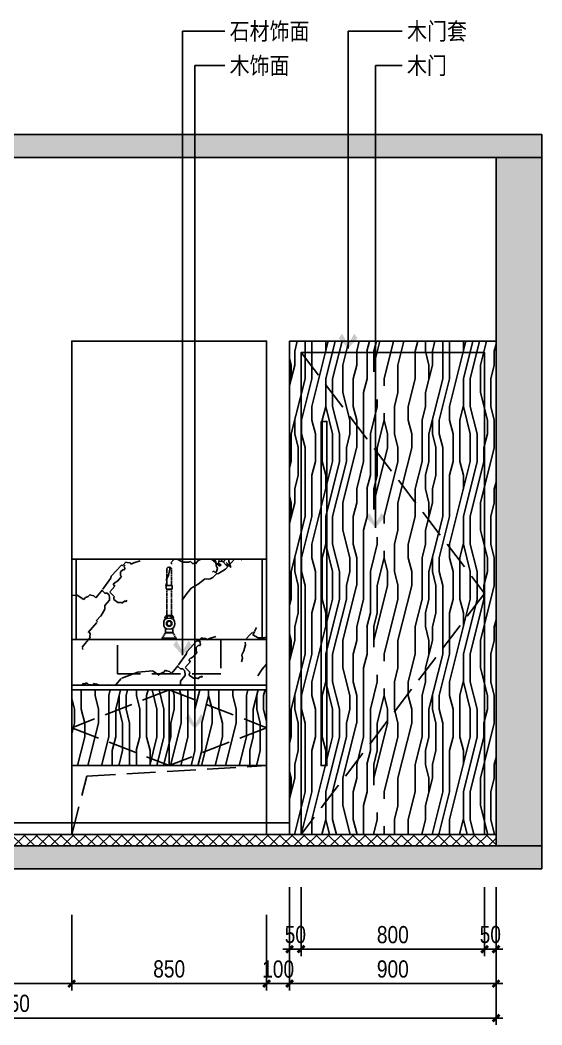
# Model space of a CAD drawing. Extents: x 468514 to 728049, y -74127 to 69080.
# Drawn here: x 724918 to 727193, y -71357 to -66978 of the extents above; entities that cross this region are included whole.
import ezdxf

# ---------------------------------------------------------------- set-up
doc = ezdxf.new("R2010")
doc.units = 0
doc.header["$LTSCALE"] = 500
doc.header["$MEASUREMENT"] = 0
doc.linetypes.add('DASH', pattern=[0.35, 0.25, -0.1])
doc.layers.get('Defpoints').update_dxf_attribs({"color": 229})
for name, color, linetype in [('E 立面填充', 250, 'Continuous'), ('E 立面墙体', 245, 'Continuous'), ('E 立面家具、洁具', 153, 'Continuous'), ('E 立面材料分格线', 8, 'Continuous'), ('E 立面材料类别线', 154, 'Continuous'), ('E 立面标注尺寸', 9, 'Continuous'), ('E 立面装饰完成线', 225, 'Continuous'), ('E 立面门', 107, 'Continuous')]:
    doc.layers.add(name, color=color, linetype=linetype)
doc.styles.add('PDC DIM', font='PMingLiU-ExtB.ttf', dxfattribs={"width": 0.85})
doc.dimstyles.new('PDC-A2', dxfattribs={"dimscale": 0, "dimtxt": 2.5, "dimasz": 1, "dimexe": 1, "dimexo": 1, "dimgap": 0.7, "dimtad": 1, "dimdec": 0, "dimtxsty": 'PDC DIM', "dimblk": 'ARCHTICK', "dimcen": 1, "dimdle": 1, "dimclrd": 8, "dimclre": 8, "dimclrt": 9, "dimadec": 0, "dimazin": 0, "dimtfac": 1, "dimtdec": 0, "dimtix": 1, "dimtmove": 2, "dimatfit": 3, "dimldrblk": 'PDC A2 T R', "dimfxl": 10, "dimfxlon": 1, "dimarcsym": 0})

# ---------------------------------------------------------------- blocks, each defined once
blk = doc.blocks.new('tap2_elev1')
at = {"linetype": 'ByBlock'}
for points in [[(7968427, -725742), (7968427, -723964, 1), (7967919, -723964), (7967919, -725742)], [(7968562, -729446, 0.6117894), (7968485, -729089), (7967860, -729089, 0.6117894), (7967783, -729446)], [(7967775, -729439, 0.0763619), (7967839, -729405, 0.1063697), (7967890, -729348, 0.1292533), (7967906, -729287, 0.1292533), (7967890, -729226, 0.1063697), (7967839, -729168, 0.0763619), (7967775, -729135, 0.0040245)], [(7968357, -729377, 0.0483287), (7968377, -729348, 0.1292533), (7968394, -729287, 0.1292533), (7968377, -729226, 0.1063697), (7968327, -729168, 0.0846637), (7968255, -729133, 0.0738588), (7968165, -729119, 0.0738588), (7968075, -729133, 0.0846637), (7968003, -729168, 0.1063697), (7967952, -729226, 0.1292533), (7967936, -729287, 0.1292533), (7967952, -729348, 0.0533601), (7967975, -729380, 0.0533601)], [(7968566, -729132, 0.0031887), (7968562, -729133, 0.0846637), (7968491, -729168, 0.1063697), (7968440, -729226, 0.1292533), (7968424, -729287, 0.1292533), (7968440, -729348, 0.1063697), (7968491, -729405, 0.0846637), (7968562, -729441, 0.0031887), (7968566, -729442, 0.0738588)]]:
    blk.add_lwpolyline(points, format="xyb", dxfattribs=at)
blk.add_lwpolyline([(7967906, -726149), (7968439, -726149, 0.4142136), (7968490, -726098), (7968490, -725768), (7967855, -725768), (7967855, -726098, 0.4142136)], format="xyb", close=True)
for points in [[(7967893, -725768), (7968452, -725768), (7968452, -725742), (7967893, -725742)], [(7967919, -726200), (7968427, -726200), (7968427, -726149), (7967919, -726149)], [(7967411, -731718), (7968935, -731718), (7968935, -731591), (7967411, -731591)], [(7967792, -731007), (7968554, -731007), (7968554, -730956), (7967792, -730956)]]:
    blk.add_lwpolyline(points, close=True)
for points in [[(7967919, -729089), (7967919, -726200)], [(7968427, -726200), (7968427, -729089)], [(7967411, -731591), (7967741, -731007), (7968604, -731007), (7968935, -731591)]]:
    blk.add_lwpolyline(points, dxfattribs=at)
for points in [[(7967697, -729492, 0.2815744), (7967697, -730443, 3.5514596)], [(7968648, -729492, 0.2815744), (7967697, -729492, 3.5514596)], [(7968648, -730443, 0.2815744), (7968648, -729492, 3.5514596)], [(7967697, -730443, 0.2815744), (7968648, -730443, 3.5514596)]]:
    blk.add_lwpolyline(points, format="xyb")
for points in [[(7967951, -730550), (7967766, -730550), (7967766, -730956), (7968579, -730956), (7968579, -730550), (7968394, -730550)], [(7967792, -730494), (7967792, -730550), (7967951, -730550)], [(7968394, -730550), (7968554, -730550), (7968554, -730494)]]:
    blk.add_lwpolyline(points)
for radius in [309, 251]:
    blk.add_circle((7968173, -729968), radius)
blk = doc.blocks.new('_ArchTick')
at = {"color": 0, "linetype": 'ByBlock', "const_width": 0.4}
blk.add_lwpolyline([(-0.5, -0.5), (0.5, 0.5)], dxfattribs=at)
blk = doc.blocks.new('*D2183')
at = {"layer": 'Defpoints', "color": 0, "transparency": 16777216}
for p in [(726943.2, -70726.5), (726993.2, -70726.5), (726943.2, -71026.5)]:
    blk.add_point(p, dxfattribs=at)
at = {"layer": 'E 立面标注尺寸', "color": 8, "lineweight": -2, "transparency": 16777216}
for p, q in [((726943.2, -70756.5), (726943.2, -71056.5)), ((726993.2, -70756.5), (726993.2, -71056.5)), ((726943.2, -71026.5), (726913.2, -71026.5)), ((726993.2, -71026.5), (726943.2, -71026.5)), ((726993.2, -71026.5), (727023.2, -71026.5))]:
    blk.add_line(p, q, dxfattribs=at)
at = {"layer": 'E 立面标注尺寸', "color": 8, "lineweight": -2, "transparency": 16777216, "xscale": 30.00000447440561, "yscale": 30.00000447440561, "zscale": 30.00000447440561}
blk.add_blockref('_ArchTick', (726943.2, -71026.5), dxfattribs=at)
at = {"layer": 'E 立面标注尺寸', "color": 8, "lineweight": -2, "transparency": 16777216, "xscale": 30.00000447440561, "yscale": 30.00000447440561, "zscale": 30.00000447440561, "rotation": 180}
blk.add_blockref('_ArchTick', (726993.2, -71026.5), dxfattribs=at)
at = {"layer": 'E 立面标注尺寸', "color": 9, "transparency": 16777216, "insert": (726968.2, -70963), "char_height": 75, "attachment_point": 5, "style": 'PDC DIM'}
blk.add_mtext('50', dxfattribs=at)
blk = doc.blocks.new('PDC A2 T R')
at = {"color": 0, "linetype": 'ByBlock'}
blk.add_line((0, 0), (-2, 0), dxfattribs=at)
for points in [[(-2.15, 0.89), (-1.49, 1.35), (-0.6, 0), (0, 0)], [(-2.15, -0.89), (-1.49, -1.35), (-0.6, 0), (0, 0)]]:
    blk.add_solid(points, dxfattribs=at)
blk = doc.blocks.new('*D2184')
at = {"layer": 'Defpoints', "color": 0, "transparency": 16777216}
for p in [(726143.2, -70726.5), (726943.2, -70726.5), (726143.2, -71026.5)]:
    blk.add_point(p, dxfattribs=at)
at = {"layer": 'E 立面标注尺寸', "color": 8, "lineweight": -2, "transparency": 16777216}
for p, q in [((726143.2, -70756.5), (726143.2, -71056.5)), ((726943.2, -70756.5), (726943.2, -71056.5)), ((726973.2, -71026.5), (726113.2, -71026.5))]:
    blk.add_line(p, q, dxfattribs=at)
at = {"layer": 'E 立面标注尺寸', "color": 8, "lineweight": -2, "transparency": 16777216, "xscale": 30.00000447440561, "yscale": 30.00000447440561, "zscale": 30.00000447440561, "rotation": 180}
blk.add_blockref('_ArchTick', (726143.2, -71026.5), dxfattribs=at)
at = {"layer": 'E 立面标注尺寸', "color": 8, "lineweight": -2, "transparency": 16777216, "xscale": 30.00000447440561, "yscale": 30.00000447440561, "zscale": 30.00000447440561}
blk.add_blockref('_ArchTick', (726943.2, -71026.5), dxfattribs=at)
at = {"layer": 'E 立面标注尺寸', "color": 9, "transparency": 16777216, "insert": (726543.2, -70963.7), "char_height": 75, "attachment_point": 5, "style": 'PDC DIM'}
blk.add_mtext('800', dxfattribs=at)
blk = doc.blocks.new('*D2185')
at = {"layer": 'Defpoints', "color": 0, "transparency": 16777216}
for p in [(726093.2, -70726.5), (726143.2, -70726.5), (726093.2, -71026.5)]:
    blk.add_point(p, dxfattribs=at)
at = {"layer": 'E 立面标注尺寸', "color": 8, "lineweight": -2, "transparency": 16777216}
for p, q in [((726093.2, -70756.5), (726093.2, -71056.5)), ((726143.2, -70756.5), (726143.2, -71056.5)), ((726093.2, -71026.5), (726063.2, -71026.5)), ((726143.2, -71026.5), (726093.2, -71026.5)), ((726143.2, -71026.5), (726173.2, -71026.5))]:
    blk.add_line(p, q, dxfattribs=at)
at = {"layer": 'E 立面标注尺寸', "color": 8, "lineweight": -2, "transparency": 16777216, "xscale": 30.00000447440561, "yscale": 30.00000447440561, "zscale": 30.00000447440561}
blk.add_blockref('_ArchTick', (726093.2, -71026.5), dxfattribs=at)
at = {"layer": 'E 立面标注尺寸', "color": 8, "lineweight": -2, "transparency": 16777216, "xscale": 30.00000447440561, "yscale": 30.00000447440561, "zscale": 30.00000447440561, "rotation": 180}
blk.add_blockref('_ArchTick', (726143.2, -71026.5), dxfattribs=at)
at = {"layer": 'E 立面标注尺寸', "color": 9, "transparency": 16777216, "insert": (726118.2, -70963), "char_height": 75, "attachment_point": 5, "style": 'PDC DIM'}
blk.add_mtext('50', dxfattribs=at)
blk = doc.blocks.new('*D2191')
at = {"layer": 'Defpoints', "color": 0, "transparency": 16777216}
for p in [(724493.2, -70726.5), (725143.2, -70726.5), (725143.2, -71176.5)]:
    blk.add_point(p, dxfattribs=at)
at = {"layer": 'E 立面标注尺寸', "color": 8, "lineweight": -2, "transparency": 16777216}
for p, q in [((724493.2, -70876.5), (724493.2, -71206.5)), ((725143.2, -70876.5), (725143.2, -71206.5)), ((724463.2, -71176.5), (725173.2, -71176.5))]:
    blk.add_line(p, q, dxfattribs=at)
at = {"layer": 'E 立面标注尺寸', "color": 8, "lineweight": -2, "transparency": 16777216, "xscale": 30.00000447440561, "yscale": 30.00000447440561, "zscale": 30.00000447440561, "rotation": 180}
blk.add_blockref('_ArchTick', (724493.2, -71176.5), dxfattribs=at)
at = {"layer": 'E 立面标注尺寸', "color": 8, "lineweight": -2, "transparency": 16777216, "xscale": 30.00000447440561, "yscale": 30.00000447440561, "zscale": 30.00000447440561}
blk.add_blockref('_ArchTick', (725143.2, -71176.5), dxfattribs=at)
at = {"layer": 'E 立面标注尺寸', "color": 9, "transparency": 16777216, "insert": (724818.2, -71113), "char_height": 75, "attachment_point": 5, "style": 'PDC DIM'}
blk.add_mtext('650', dxfattribs=at)
blk = doc.blocks.new('*D2192')
at = {"layer": 'Defpoints', "color": 0, "transparency": 16777216}
for p in [(725143.2, -70726.5), (725993.2, -70726.5), (725993.2, -71176.5)]:
    blk.add_point(p, dxfattribs=at)
at = {"layer": 'E 立面标注尺寸', "color": 8, "lineweight": -2, "transparency": 16777216}
for p, q in [((725143.2, -70876.5), (725143.2, -71206.5)), ((725993.2, -70876.5), (725993.2, -71206.5)), ((725113.2, -71176.5), (726023.2, -71176.5))]:
    blk.add_line(p, q, dxfattribs=at)
at = {"layer": 'E 立面标注尺寸', "color": 8, "lineweight": -2, "transparency": 16777216, "xscale": 30.00000447440561, "yscale": 30.00000447440561, "zscale": 30.00000447440561, "rotation": 180}
blk.add_blockref('_ArchTick', (725143.2, -71176.5), dxfattribs=at)
at = {"layer": 'E 立面标注尺寸', "color": 8, "lineweight": -2, "transparency": 16777216, "xscale": 30.00000447440561, "yscale": 30.00000447440561, "zscale": 30.00000447440561}
blk.add_blockref('_ArchTick', (725993.2, -71176.5), dxfattribs=at)
at = {"layer": 'E 立面标注尺寸', "color": 9, "transparency": 16777216, "insert": (725568.2, -71113), "char_height": 75, "attachment_point": 5, "style": 'PDC DIM'}
blk.add_mtext('850', dxfattribs=at)
blk = doc.blocks.new('*D2193')
at = {"layer": 'Defpoints', "color": 0, "transparency": 16777216}
for p in [(725993.2, -70726.5), (726093.2, -70726.5), (726093.2, -71176.5)]:
    blk.add_point(p, dxfattribs=at)
at = {"layer": 'E 立面标注尺寸', "color": 8, "lineweight": -2, "transparency": 16777216}
for p, q in [((725993.2, -70876.5), (725993.2, -71206.5)), ((726093.2, -70876.5), (726093.2, -71206.5)), ((725993.2, -71176.5), (725963.2, -71176.5)), ((725993.2, -71176.5), (726093.2, -71176.5)), ((726093.2, -71176.5), (726123.2, -71176.5))]:
    blk.add_line(p, q, dxfattribs=at)
at = {"layer": 'E 立面标注尺寸', "color": 8, "lineweight": -2, "transparency": 16777216, "xscale": 30.00000447440561, "yscale": 30.00000447440561, "zscale": 30.00000447440561}
blk.add_blockref('_ArchTick', (725993.2, -71176.5), dxfattribs=at)
at = {"layer": 'E 立面标注尺寸', "color": 8, "lineweight": -2, "transparency": 16777216, "xscale": 30.00000447440561, "yscale": 30.00000447440561, "zscale": 30.00000447440561, "rotation": 180}
blk.add_blockref('_ArchTick', (726093.2, -71176.5), dxfattribs=at)
at = {"layer": 'E 立面标注尺寸', "color": 9, "transparency": 16777216, "insert": (726043.2, -71113.7), "char_height": 75, "attachment_point": 5, "style": 'PDC DIM'}
blk.add_mtext('100', dxfattribs=at)
blk = doc.blocks.new('*D2194')
at = {"layer": 'Defpoints', "color": 0, "transparency": 16777216}
for p in [(726093.2, -70726.5), (726993.2, -70726.5), (726993.2, -71176.5)]:
    blk.add_point(p, dxfattribs=at)
at = {"layer": 'E 立面标注尺寸', "color": 8, "lineweight": -2, "transparency": 16777216}
for p, q in [((726093.2, -70876.5), (726093.2, -71206.5)), ((726993.2, -70876.5), (726993.2, -71206.5)), ((726063.2, -71176.5), (727023.2, -71176.5))]:
    blk.add_line(p, q, dxfattribs=at)
at = {"layer": 'E 立面标注尺寸', "color": 8, "lineweight": -2, "transparency": 16777216, "xscale": 30.00000447440561, "yscale": 30.00000447440561, "zscale": 30.00000447440561, "rotation": 180}
blk.add_blockref('_ArchTick', (726093.2, -71176.5), dxfattribs=at)
at = {"layer": 'E 立面标注尺寸', "color": 8, "lineweight": -2, "transparency": 16777216, "xscale": 30.00000447440561, "yscale": 30.00000447440561, "zscale": 30.00000447440561}
blk.add_blockref('_ArchTick', (726993.2, -71176.5), dxfattribs=at)
at = {"layer": 'E 立面标注尺寸', "color": 9, "transparency": 16777216, "insert": (726543.2, -71113.3), "char_height": 75, "attachment_point": 5, "style": 'PDC DIM'}
blk.add_mtext('900', dxfattribs=at)
blk = doc.blocks.new('*D2195')
at = {"layer": 'Defpoints', "color": 0, "transparency": 16777216}
for p in [(722743.2, -70726.5), (726993.2, -70726.5), (722743.2, -71326.5)]:
    blk.add_point(p, dxfattribs=at)
at = {"layer": 'E 立面标注尺寸', "color": 8, "lineweight": -2, "transparency": 16777216}
for p, q in [((722743.2, -71026.5), (722743.2, -71356.5)), ((726993.2, -71026.5), (726993.2, -71356.5)), ((727023.2, -71326.5), (722713.2, -71326.5))]:
    blk.add_line(p, q, dxfattribs=at)
at = {"layer": 'E 立面标注尺寸', "color": 8, "lineweight": -2, "transparency": 16777216, "xscale": 30.00000447440561, "yscale": 30.00000447440561, "zscale": 30.00000447440561, "rotation": 180}
blk.add_blockref('_ArchTick', (722743.2, -71326.5), dxfattribs=at)
at = {"layer": 'E 立面标注尺寸', "color": 8, "lineweight": -2, "transparency": 16777216, "xscale": 30.00000447440561, "yscale": 30.00000447440561, "zscale": 30.00000447440561}
blk.add_blockref('_ArchTick', (726993.2, -71326.5), dxfattribs=at)
at = {"layer": 'E 立面标注尺寸', "color": 9, "transparency": 16777216, "insert": (724868.2, -71263), "char_height": 75, "attachment_point": 5, "style": 'PDC DIM'}
blk.add_mtext('4250', dxfattribs=at)

msp = doc.modelspace()

# ---------------------------------------------------------------- hatches: boundary and pattern name
at = {"layer": 'E 立面填充'}
h = msp.add_hatch(dxfattribs=at)
h.set_pattern_fill('木纹5', color=256, scale=150, angle=90, pattern_type=2)
h.set_pattern_definition([(90, (216565.26, -72201.5), (-600, 4e-14), [120, -180, 60, -240]), (90, (216550.26, -71781.5), (-600, 4e-14), [120, -480]), (90, (216520.26, -71841.5), (-600, 4e-14), [60, -540]), (90, (216505.26, -72171.5), (-600, 4e-14), [30, -420, 30, -120]), (90, (216475.26, -71961.5), (-600, 4e-14), [120, -180, 30, -270]), (90, (216460.26, -72111.5), (-600, 4e-14), [90, -510]), (90, (216445.26, -71961.5), (-600, 4e-14), [180, -420]), (90, (216430.26, -72141.5), (-600, 4e-14), [120, -480]), (90, (216415.26, -71901.5), (-600, 4e-14), [300, -300]), (90, (216385.26, -72081.5), (-600, 4e-14), [60, -180, 120, -240]), (90, (216370.26, -71661.5), (-600, 4e-14), [120, -480]), (90, (216355.26, -71781.5), (-600, 4e-14), [60, -540]), (90, (216340.26, -71901.5), (-600, 4e-14), [60, -540]), (90, (216325.26, -72201.5), (-600, 4e-14), [120, -480]), (90, (216310.26, -71901.5), (-600, 4e-14), [120, -480]), (90, (216280.26, -71901.5), (-600, 4e-14), [120, -120, 120, -240]), (90, (216250.26, -72021.5), (-600, 4e-14), [60, -300, 120, -120]), (90, (216235.26, -71901.5), (-600, 4e-14), [180, -420]), (90, (216205.26, -71901.5), (-600, 4e-14), [120, -480]), (90, (216190.26, -72141.5), (-600, 4e-14), [180, -240, 60, -120]), (90, (216160.26, -72141.5), (-600, 4e-14), [300, -300]), (90, (216145.26, -71781.5), (-600, 4e-14), [60, -540]), (90, (216130.26, -71961.5), (-600, 4e-14), [120, -480]), (90, (216115.26, -72081.5), (-600, 4e-14), [60, -240, 60, -240]), (90, (216100.26, -72141.5), (-600, 4e-14), [60, -180, 120, -240]), (90, (216085.26, -72021.5), (-600, 4e-14), [60, -300, 60, -180]), (90, (216070.26, -71901.5), (-600, 4e-14), [180, -420]), (90, (216040.26, -72141.5), (-600, 4e-14), [120, -480]), (90, (216025.26, -71841.5), (-600, 4e-14), [60, -540]), (90, (216010.26, -71721.5), (-600, 4e-14), [60, -540]), (104.036243, (216520.26, -71781.5), (2e-08, 600), [61.8, -2412.0633]), (104.036243, (216385.26, -71721.5), (2e-08, 600), [61.8, -2412.0633]), (104.036243, (216025.26, -71781.5), (2e-08, 600), [61.8, -2412.0633]), (104.036243, (216250.26, -71961.5), (2e-08, 600), [61.8, -2412.0633]), (104.036243, (216160.26, -71841.5), (2e-08, 600), [61.8, -2412.0633]), (104.036243, (216205.26, -71781.5), (2e-08, 600), [61.8, -2412.0633]), (104.036243, (216100.26, -72081.5), (2e-08, 600), [61.8, -2412.0633]), (104.036243, (216130.26, -71841.5), (2e-08, 600), [61.8, -2412.0633]), (104.036243, (216355.26, -71721.5), (2e-08, 600), [123.6, -2350.2633]), (104.036243, (216310.26, -71781.5), (2e-08, 600), [123.6, -2350.2633]), (104.036243, (216280.26, -71781.5), (2e-08, 600), [123.6, -2350.2633]), (255.963757, (216475.26, -71961.5), (2e-08, -600), [61.8, -123.6, 61.8, -2226.6633]), (255.963757, (216385.26, -72081.5), (2e-08, -600), [61.8, -2412.0633]), (255.963757, (216115.26, -72081.5), (2e-08, -600), [123.6, -2350.2633]), (284.036243, (216550.26, -71781.5), (-2e-08, -600), [61.8, -2412.0633]), (75.963757, (216550.26, -71661.5), (-2e-08, 600), [61.8, -2412.0633]), (75.963757, (216340.26, -71841.5), (-2e-08, 600), [61.8, -2412.0633]), (75.963757, (216235.26, -71721.5), (-2e-08, 600), [61.8, -2412.0633]), (75.963757, (216190.26, -71961.5), (-2e-08, 600), [61.8, -2412.0633]), (75.963757, (216115.26, -72021.5), (-2e-08, 600), [61.8, -2412.0633]), (75.963757, (216085.26, -71961.5), (-2e-08, 600), [61.8, -2412.0633]), (75.963757, (216190.26, -71961.5), (-2e-08, 600), [61.8, -2412.0633]), (75.963757, (216100.26, -71781.5), (-2e-08, 600), [247.2, -2226.6633]), (75.963757, (216505.26, -72141.5), (-2e-08, 600), [247.2, -2226.6633]), (75.963757, (216460.26, -72081.5), (-2e-08, 600), [247.2, -2226.6633]), (75.963757, (216430.26, -72021.5), (-2e-08, 600), [61.8, -123.6, 123.6, -2164.8633]), (75.963757, (216385.26, -72021.5), (-2e-08, 600), [123.6, -123.6, 123.6, -2103.0633]), (75.963757, (216325.26, -72081.5), (-2e-08, 600), [247.2, -2226.6633]), (75.963757, (216280.26, -72141.5), (-2e-08, 600), [247.2, -2226.6633]), (75.963757, (216250.26, -72141.5), (-2e-08, 600), [247.2, -2226.6633]), (75.963757, (216070.26, -71721.5), (-2e-08, 600), [61.8, -2412.0633]), (75.963768, (216010.26, -71661.5), (-0.000115, 600), [123.6, -2350.2633]), (75.963768, (216040.26, -72021.5), (-0.000115, 600), [123.6, -2350.2633]), (75.963758, (216565.26, -72081.5), (-1e-05, 600), [247.2, -2226.6633]), (75.963758, (216145.26, -71721.5), (-1e-05, 600), [185.4, -2288.4633]), (75.963758, (216190.26, -71661.5), (-1e-05, 600), [370.8, -2103.0633])])
h.paths.add_polyline_path([(726093.2, -68376.5), (726993.2, -68376.5), (726993.2, -70526.5), (726093.2, -70526.5)])
h = msp.add_hatch(dxfattribs=at)
h.set_pattern_fill('大理石3', color=256, scale=800, angle=45, pattern_type=2)
h.set_pattern_definition([(225, (179720.4, -75447.5), (-895.33906, -236.0318), [7.61905, -792.3809]), (207.060616, (179685.196, -75385.36), (-1461.0244923, -801.7171985), [36.0378, -7531.89296]), (45, (179716.8, -75476.2), (236.0318, 895.33906), [22.85714, -777.1428]), (75.23153, (179512.37, -75514.23), (565.68538, 565.68543), [17.6367, -908.29144]), (100.534306, (179516.87, -75497.18), (-423.275483, 1554.64633), [13.4633, -2813.8279]), (64.272204, (179514.4, -75483.94), (801.717195, 1461.024495), [20.1784, -4217.2839]), (75.23153, (179523.16, -75465.76), (565.68538, 565.68543), [26.4551, -899.47304]), (94.37042, (179529.9, -75440.18), (-329.65364, 329.65364), [11.7006, -1216.8644]), (64.272204, (179568.98, -75382.275), (801.717195, 1461.024495), [20.1784, -4217.2839]), (61.244824, (179561.34, -75396.2), (236.03179, 895.33906), [15.8718, -1650.6644]), (150.960523, (179585.57, -75409.64), (-329.653628, 329.65364), [27.70814, -2881.6473]), (182.003487, (179611.59, -75408.73), (-2120.331756, -142.409914), [26.04286, -5442.9565]), (194.76847, (179620.1, -75406.5), (-565.68543, -565.6854), [8.81836, -917.10984]), (135, (179628, -75414.3), (565.6854, 565.6854), [11.1, -455.10056]), (175.62958, (179639.63, -75415.22), (-329.65363, 329.65364), [11.7006, -1216.8644]), (135, (179539.8, -75417.7), (565.6854, 565.6854), [8.88, -457.32056]), (225, (179547, -75398), (-895.33906, -236.0318), [19.0476, -780.9523]), (225, (179560.45, -75384.5), (-895.33906, -236.0318), [19.0476, -780.9523]), (51.64784, (179641.205, -75416.79), (565.685405, 565.685438), [19.17655, -4007.8997]), (203.768825, (179716.79, -75476.21), (-895.33906, -236.03179), [12.26074, -2562.4959]), (194.76847, (179705.57, -75481.15), (-565.68543, -565.6854), [8.81836, -917.10984]), (164.769547, (179697.04, -75483.4), (-329.65364, 329.65359), [7.67256, -1603.5652]), (194.76847, (179689.64, -75481.4), (-565.68543, -565.6854), [8.81836, -917.10984]), (217.621251, (179681.11, -75483.63), (-2592.395309, -1933.088101), [34.572, -7225.55]), (210.479445, (179653.725, -75504.736), (-1461.0244825, -801.717219), [35.417, -7402.1557]), (49.166286, (179603.22, -75545.82), (565.6853934, 565.6854535), [30.55694, -6386.4005]), (55.99282, (179583.69, -75574.77), (565.68537, 565.685465), [34.9266, -2409.9339]), (144.737116, (180198.564, -75349.2), (-329.65364, 329.653627), [22.5245, -4707.62384]), (49.4429614, (180071.958, -75475.81), (3630.1443387, 4289.4516123), [57.3151, -11978.8536]), (180.83554, (180214.49, -75348.97), (-1224.992692, 93.621813), [15.9318, -3329.7483]), (135, (180217.6, -75352.1), (565.6854, 565.6854), [4.44, -461.76056]), (225, (180228.4, -75341.34), (-895.33906, -236.0318), [15.2381, -784.76184]), (135, (180233.1, -75346.04), (565.6854, 565.6854), [6.66, -459.54056]), (61.244824, (180233.12, -75346.04), (236.03179, 895.33906), [7.9359, -1658.6003]), (135, (180075.1, -75478.95), (565.6854, 565.6854), [4.44, -461.76056]), (105.230453, (180077.11, -75486.35), (-329.65364, 329.65363), [7.67256, -1603.5652]), (86.157558, (180076.44, -75496.45), (-93.621847, 1224.992694), [10.1196, -2114.9892]), (94.37042, (180076.88, -75502.28), (-329.65364, 329.65364), [5.8503, -1222.7147]), (49.758906, (180042.31, -75543.13), (565.685414, 565.685436), [53.5178, -5565.85424]), (135, (180045.45, -75546.3), (565.6854, 565.6854), [4.44, -461.76056]), (45, (180042.75, -75548.97), (236.0318, 895.33906), [3.8095, -796.1905]), (135, (180047.5, -75553.7), (565.6854, 565.6854), [6.66, -459.54056]), (89.16446, (180209.84, -75231.18), (-93.621842, 1224.992693), [15.9318, -3329.7483]), (46.9632996, (180169.454, -75233.893), (565.6854057, 565.6854466), [64.79994, -13543.188]), (135, (180214.55, -75235.9), (565.6854, 565.6854), [6.66, -459.54056]), (49.758906, (180197.264, -75256.316), (565.685414, 565.685436), [26.7589, -5592.6132]), (203.768825, (180197.26, -75256.32), (-895.33906, -236.03179), [12.26074, -2562.4959]), (45, (180177.96, -75269.34), (236.0318, 895.33906), [11.4286, -788.57136]), (135, (180185.8, -75277.2), (565.6854, 565.6854), [11.1, -455.10056]), (48.704735, (180163.137, -75303), (565.685376, 565.685466), [34.3575, -7180.7199]), (135, (180183.54, -75323.4), (565.6854, 565.6854), [28.86004, -437.34056]), (45, (180180.85, -75326.1), (236.0318, 895.33906), [3.8095, -796.1905]), (86.157558, (180180.17, -75336.2), (-93.621847, 1224.992694), [10.1196, -2114.9892]), (135, (180141.8, -75308.6), (565.6854, 565.6854), [17.76, -448.44056]), (183.842442, (180151.92, -75307.94), (-1224.99269, 93.62185), [10.1196, -2114.9892]), (135, (180159.8, -75315.8), (565.6854, 565.6854), [11.1, -455.10056]), (100.534306, (180162.23, -75329.03), (-423.275483, 1554.64633), [13.4633, -2813.8279]), (86.157558, (180161.55, -75339.12), (-93.621847, 1224.992694), [10.1196, -2114.9892]), (49.166286, (180141.57, -75362.245), (565.6853934, 565.6854535), [30.55694, -6386.4005]), (89.16446, (180141.34, -75378.17), (-93.621842, 1224.992693), [15.9318, -3329.7483]), (59.520554, (180123.37, -75408.697), (801.7172134, 1461.0244863), [35.417, -7402.1557]), (45, (180104.5, -75427.55), (236.0318, 895.33906), [26.66666, -773.3333]), (135, (180109.2, -75432.3), (565.6854, 565.6854), [6.66, -459.54056]), (135, (179728.2, -75455.3), (565.6854, 565.6854), [11.1, -455.10056]), (225, (179733.63, -75449.95), (-895.33906, -236.0318), [7.61905, -792.3809]), (75.23153, (179733.63, -75449.95), (565.68538, 565.68543), [13.22754, -912.70064]), (105.230453, (179737, -75437.16), (-329.65364, 329.65363), [7.67256, -1603.5652]), (135, (179735, -75429.76), (565.6854, 565.6854), [4.44, -461.76056]), (94.37042, (179731.84, -75426.62), (-329.65364, 329.65364), [17.5509, -1211.0141]), (116.057786, (179730.5, -75409.12), (-329.653636, 329.653637), [11.73554, -2452.72704]), (135, (179725.35, -75398.6), (565.6854, 565.6854), [22.2, -444.00056]), (86.157558, (179708.98, -75392.97), (-93.621847, 1224.992694), [10.1196, -2114.9892]), (139.266856, (179747.774, -75426.386), (-329.65366, 329.6536006), [51.202, -10701.2144]), (225, (179753.16, -75421), (-895.33906, -236.0318), [7.61905, -792.3809]), (150.960523, (179753.16, -75421), (-329.653628, 329.65364), [13.8541, -2895.50136]), (75.23153, (179741.05, -75414.27), (565.68538, 565.68543), [8.81836, -917.10984]), (75.23153, (179743.3, -75405.75), (565.68538, 565.68543), [4.4092, -921.51896]), (135, (179749.1, -75406.2), (565.6854, 565.6854), [6.66, -459.54056]), (194.76847, (179757.66, -75403.94), (-565.68543, -565.6854), [8.81836, -917.10984]), (135, (179762.4, -75408.65), (565.6854, 565.6854), [6.66, -459.54056]), (225, (179767.75, -75403.27), (-895.33906, -236.0318), [7.61905, -792.3809]), (105.230453, (179767.75, -75403.27), (-329.65364, 329.65363), [7.67256, -1603.5652]), (116.057786, (179765.74, -75395.86), (-329.653636, 329.653637), [11.73554, -2452.72704]), (135, (179760.6, -75385.3), (565.6854, 565.6854), [6.66, -459.54056]), (45, (179753.2, -75383.3), (236.0318, 895.33906), [3.8095, -796.1905]), (94.37042, (179754.52, -75400.8), (-329.65364, 329.65364), [17.5509, -1211.0141]), (135, (179782.8, -75429.1), (565.6854, 565.6854), [39.96006, -426.24056]), (135, (179782.8, -75429.1), (565.6854, 565.6854), [6.66, -459.54056]), (75.23153, (179778.06, -75424.35), (565.68538, 565.68543), [8.81836, -917.10984]), (135, (179780.3, -75415.8), (565.6854, 565.6854), [6.66, -459.54056]), (135, (179796, -75431.5), (565.6854, 565.6854), [28.86004, -437.34056]), (109.920414, (179796.01, -75431.52), (-752.929114, 1884.299969), [26.962, -5635.0612]), (89.16446, (179786.82, -75406.17), (-93.621842, 1224.992693), [15.9318, -3329.7483]), (225, (179795.14, -75382.16), (-895.33906, -236.0318), [11.4286, -788.57136]), (75.23153, (179685.2, -75385.36), (565.68538, 565.68543), [4.4092, -921.51896]), (135, (179691, -75385.8), (565.6854, 565.6854), [6.66, -459.54056]), (225, (179696.4, -75380.4), (-895.33906, -236.0318), [7.61905, -792.3809]), (180.83554, (179712.35, -75380.18), (-1224.992692, 93.621813), [15.9318, -3329.7483]), (55.99282, (179712.35, -75380.18), (565.68537, 565.685465), [11.6422, -2433.2183]), (135, (179723.6, -75375.24), (565.6854, 565.6854), [6.66, -459.54056]), (225, (179728.96, -75369.85), (-895.33906, -236.0318), [7.61905, -792.3809]), (175.62958, (179734.8, -75370.3), (-329.65363, 329.65364), [5.8503, -1222.7147]), (135, (179742.6, -75378.15), (565.6854, 565.6854), [11.1, -455.10056]), (183.842442, (179752.73, -75377.47), (-1224.99269, 93.62185), [10.1196, -2114.9892]), (135, (179755.9, -75380.6), (565.6854, 565.6854), [4.44, -461.76056]), (225, (179763.96, -75372.53), (-895.33906, -236.0318), [11.4286, -788.57136]), (169.465693, (179777.19, -75374.99), (-1554.64633, 423.275476), [13.4633, -2813.8279]), (153.942213, (179808.82, -75390.46), (-329.653664, 329.653577), [35.2066, -2429.256]), (225, (179816.9, -75382.38), (-895.33906, -236.0318), [11.4286, -788.57136]), (194.76847, (179825.43, -75380.13), (-565.68543, -565.6854), [8.81836, -917.10984]), (135, (179842.7, -75397.4), (565.6854, 565.6854), [24.42, -441.78056]), (48.9219994, (179842.695, -75397.395), (4195.8297647, 4855.1370363), [64.9139, -13567.0104]), (200.61756, (179955.814, -75321.95), (-3251.70261, -1273.78079), [75.2862, -7829.76336]), (184.578541, (180020.658, -75316.759), (-2120.3317516, -142.4099958), [65.052, -13595.8712]), (147.887442, (180049.59, -75334.92), (-3202.9145185, 2071.5436413), [34.16054, -7139.55416]), (225, (180057.67, -75326.84), (-895.33906, -236.0318), [11.4286, -788.57136]), (203.768825, (180068.9, -75321.9), (-895.33906, -236.03179), [12.26074, -2562.4959]), (225, (180076.98, -75313.8), (-895.33906, -236.0318), [11.4286, -788.57136]), (135, (180080.1, -75316.95), (565.6854, 565.6854), [4.44, -461.76056]), (169.465693, (180093.35, -75319.41), (-1554.64633, 423.275476), [13.4633, -2813.8279]), (135, (180102.8, -75328.8), (565.6854, 565.6854), [13.32, -452.88056]), (50.54746, (180102.77, -75328.83), (565.685395, 565.685445), [45.9294, -4776.65736]), (53.833124, (180131.955, -75293.37), (1933.0880126, 2592.3953767), [57.8287, -12086.2016]), (75.23153, (180166.1, -75246.7), (565.68538, 565.68543), [13.22754, -912.70064]), (48.032543, (179772, -75439.835), (565.6853914, 565.685458), [83.92705, -8728.4128]), (210.479445, (179772, -75439.835), (-1461.0244825, -801.717219), [35.417, -7402.1557]), (194.76847, (179741.48, -75457.8), (-565.68543, -565.6854), [8.81836, -917.10984]), (45, (180224.2, -75191.7), (236.0318, 895.33906), [7.61905, -792.3809]), (135, (180227.4, -75194.8), (565.6854, 565.6854), [4.44, -461.76056]), (105.230453, (180229.38, -75202.23), (-329.65364, 329.65363), [7.67256, -1603.5652]), (45, (180224, -75207.6), (236.0318, 895.33906), [7.61905, -792.3809]), (135, (180224, -75207.6), (565.6854, 565.6854), [4.44, -461.76056]), (45, (180210.07, -75215.25), (236.0318, 895.33906), [15.2381, -784.76184]), (175.62958, (180219.5, -75186.98), (-329.65363, 329.65364), [5.8503, -1222.7147]), (225, (180233, -75173.5), (-895.33906, -236.0318), [19.0476, -780.9523]), (175.62958, (180238.8, -75173.95), (-329.65363, 329.65364), [5.8503, -1222.7147]), (169.465693, (180252.05, -75176.41), (-1554.64633, 423.275476), [13.4633, -2813.8279]), (135, (180256.76, -75181.1), (565.6854, 565.6854), [6.66, -459.54056]), (203.768825, (180267.98, -75176.18), (-895.33906, -236.03179), [12.26074, -2562.4959]), (198.45784, (180296.255, -75166.744), (-895.3390526, -236.0318135), [29.8083, -6229.932])])
h.paths.add_polyline_path([(725143.2, -69876.5), (725993.2, -69876.5), (725993.2, -69326.5), (725143.2, -69326.5)])
h = msp.add_hatch(dxfattribs=at)
h.set_pattern_fill('木纹5', color=256, scale=150, angle=90, pattern_type=2)
h.set_pattern_definition([(90, (179799.64, -75801.5), (-600, 4e-14), [120, -180, 60, -240]), (90, (179784.64, -75381.5), (-600, 4e-14), [120, -480]), (90, (179754.64, -75441.5), (-600, 4e-14), [60, -540]), (90, (179739.64, -75771.5), (-600, 4e-14), [30, -420, 30, -120]), (90, (179709.64, -75561.5), (-600, 4e-14), [120, -180, 30, -270]), (90, (179694.64, -75711.5), (-600, 4e-14), [90, -510]), (90, (179679.64, -75561.5), (-600, 4e-14), [180, -420]), (90, (179664.64, -75741.5), (-600, 4e-14), [120, -480]), (90, (179649.64, -75501.5), (-600, 4e-14), [300, -300]), (90, (179619.64, -75681.5), (-600, 4e-14), [60, -180, 120, -240]), (90, (179604.64, -75261.5), (-600, 4e-14), [120, -480]), (90, (179589.64, -75381.5), (-600, 4e-14), [60, -540]), (90, (179574.64, -75501.5), (-600, 4e-14), [60, -540]), (90, (179559.64, -75801.5), (-600, 4e-14), [120, -480]), (90, (179544.64, -75501.5), (-600, 4e-14), [120, -480]), (90, (179514.64, -75501.5), (-600, 4e-14), [120, -120, 120, -240]), (90, (179484.64, -75621.5), (-600, 4e-14), [60, -300, 120, -120]), (90, (179469.64, -75501.5), (-600, 4e-14), [180, -420]), (90, (179439.64, -75501.5), (-600, 4e-14), [120, -480]), (90, (179424.64, -75741.5), (-600, 4e-14), [180, -240, 60, -120]), (90, (179394.64, -75741.5), (-600, 4e-14), [300, -300]), (90, (179379.64, -75381.5), (-600, 4e-14), [60, -540]), (90, (179364.64, -75561.5), (-600, 4e-14), [120, -480]), (90, (179349.64, -75681.5), (-600, 4e-14), [60, -240, 60, -240]), (90, (179334.64, -75741.5), (-600, 4e-14), [60, -180, 120, -240]), (90, (179319.64, -75621.5), (-600, 4e-14), [60, -300, 60, -180]), (90, (179304.64, -75501.5), (-600, 4e-14), [180, -420]), (90, (179274.64, -75741.5), (-600, 4e-14), [120, -480]), (90, (179259.64, -75441.5), (-600, 4e-14), [60, -540]), (90, (179244.64, -75321.5), (-600, 4e-14), [60, -540]), (104.036243, (179754.64, -75381.5), (2e-08, 600), [61.8, -2412.0633]), (104.036243, (179619.64, -75321.5), (2e-08, 600), [61.8, -2412.0633]), (104.036243, (179259.64, -75381.5), (2e-08, 600), [61.8, -2412.0633]), (104.036243, (179484.64, -75561.5), (2e-08, 600), [61.8, -2412.0633]), (104.036243, (179394.64, -75441.5), (2e-08, 600), [61.8, -2412.0633]), (104.036243, (179439.64, -75381.5), (2e-08, 600), [61.8, -2412.0633]), (104.036243, (179334.64, -75681.5), (2e-08, 600), [61.8, -2412.0633]), (104.036243, (179364.64, -75441.5), (2e-08, 600), [61.8, -2412.0633]), (104.036243, (179589.64, -75321.5), (2e-08, 600), [123.6, -2350.2633]), (104.036243, (179544.64, -75381.5), (2e-08, 600), [123.6, -2350.2633]), (104.036243, (179514.64, -75381.5), (2e-08, 600), [123.6, -2350.2633]), (255.963757, (179709.64, -75561.5), (2e-08, -600), [61.8, -123.6, 61.8, -2226.6633]), (255.963757, (179619.64, -75681.5), (2e-08, -600), [61.8, -2412.0633]), (255.963757, (179349.64, -75681.5), (2e-08, -600), [123.6, -2350.2633]), (284.036243, (179784.64, -75381.5), (-2e-08, -600), [61.8, -2412.0633]), (75.963757, (179784.64, -75261.5), (-2e-08, 600), [61.8, -2412.0633]), (75.963757, (179574.64, -75441.5), (-2e-08, 600), [61.8, -2412.0633]), (75.963757, (179469.64, -75321.5), (-2e-08, 600), [61.8, -2412.0633]), (75.963757, (179424.64, -75561.5), (-2e-08, 600), [61.8, -2412.0633]), (75.963757, (179349.64, -75621.5), (-2e-08, 600), [61.8, -2412.0633]), (75.963757, (179319.64, -75561.5), (-2e-08, 600), [61.8, -2412.0633]), (75.963757, (179424.64, -75561.5), (-2e-08, 600), [61.8, -2412.0633]), (75.963757, (179334.64, -75381.5), (-2e-08, 600), [247.2, -2226.6633]), (75.963757, (179739.64, -75741.5), (-2e-08, 600), [247.2, -2226.6633]), (75.963757, (179694.64, -75681.5), (-2e-08, 600), [247.2, -2226.6633]), (75.963757, (179664.64, -75621.5), (-2e-08, 600), [61.8, -123.6, 123.6, -2164.8633]), (75.963757, (179619.64, -75621.5), (-2e-08, 600), [123.6, -123.6, 123.6, -2103.0633]), (75.963757, (179559.64, -75681.5), (-2e-08, 600), [247.2, -2226.6633]), (75.963757, (179514.64, -75741.5), (-2e-08, 600), [247.2, -2226.6633]), (75.963757, (179484.64, -75741.5), (-2e-08, 600), [247.2, -2226.6633]), (75.963757, (179304.64, -75321.5), (-2e-08, 600), [61.8, -2412.0633]), (75.963768, (179244.64, -75261.5), (-0.000115, 600), [123.6, -2350.2633]), (75.963768, (179274.64, -75621.5), (-0.000115, 600), [123.6, -2350.2633]), (75.963758, (179799.64, -75681.5), (-1e-05, 600), [247.2, -2226.6633]), (75.963758, (179379.64, -75321.5), (-1e-05, 600), [185.4, -2288.4633]), (75.963758, (179424.64, -75261.5), (-1e-05, 600), [370.8, -2103.0633])])
h.paths.add_polyline_path([(725993.2, -69896.5), (725143.2, -69896.5), (725143.2, -70226.5), (725993.2, -70226.5)])
at = {"layer": 'E 立面墙体'}
h = msp.add_hatch(color=250, dxfattribs=at)
h.dxf.hatch_style = 1
h.paths.add_polyline_path([(722643.2, -67476.5), (727193.2, -67476.5), (727193.2, -67576.5), (722643.2, -67576.5)])
h = msp.add_hatch(dxfattribs=at)
h.set_pattern_fill('钢筋混凝土', color=250, scale=10, pattern_type=2)
h.set_pattern_definition([(45, (225299.233, -72201.5), (-35.355339, 35.355339), []), (50, (225299.23, -72201.5), (71.726018, -6.2752135), [7.5, -82.5]), (355, (225299.23, -72201.5), (-13.875133, 75.219213), [6, -66]), (100.4514, (225305.21, -72202.02), (57.850938, 68.943954), [6.374019, -70.114211]), (46.1842, (225299.23, -72181.5), (106.724105, -16.551901), [11.25, -123.75]), (96.6356, (225308.13, -72182.88), (93.46627, 97.411787), [9.561029, -105.1713]), (351.1842, (225299.23, -72181.5), (93.466195, 97.41186), [9, -99]), (21, (225309.23, -72186.5), (59.690705, -40.261889), [7.5, -82.5]), (326, (225309.23, -72186.5), (24.331533, 72.515005), [6, -66]), (71.4514, (225314.21, -72189.855), (84.022263, 32.25305), [6.374019, -70.114211]), (37.5, (225299.233, -72201.5), (1.2159855, 33.2893854), [0.5, -65.2, 0.5, -67, 0.5, -66.25]), (7.5, (225299.233, -72201.5), (26.3069537, 39.4411712), [0.5, -38.2, 0.5, -63.7, 0.5, -25.25]), (327.5, (225276.933, -72201.5), (53.3822436, -2.2554872), [0.5, -25, 0.5, -78, 0.5, -103.5]), (317.5, (225266.933, -72201.5), (58.318617, 10.0104982), [0.5, -32.5, 0.5, -51.8, 0.5, -73.5])])
h.paths.add_polyline_path([(726993.2, -70576.5), (727193.2, -70576.5), (727193.2, -67576.5), (726993.2, -67576.5)])
h = msp.add_hatch(dxfattribs=at)
h.set_pattern_fill('ANSI37', color=250, scale=300)
h.set_pattern_definition([(45, (228999.233, -72201.5), (-26.5165043, 26.5165043), []), (135, (228999.233, -72201.5), (-26.5165043, -26.5165043), [])])
h.paths.add_polyline_path([(722743.2, -70526.5), (726993.2, -70526.5), (726993.2, -70576.5), (722743.2, -70576.5)])
h = msp.add_hatch(color=250, dxfattribs=at)
h.dxf.hatch_style = 1
h.paths.add_polyline_path([(727193.2, -70676.5), (722643.2, -70676.5), (722643.2, -70576.5), (727193.2, -70576.5)])

# ---------------------------------------------------------------- linework, layer by layer
for points in [[(722643.2, -67476.5), (727193.2, -67476.5), (727193.2, -67576.5), (722643.2, -67576.5)], [(726993.2, -70576.5), (727193.2, -70576.5), (727193.2, -67576.5), (726993.2, -67576.5)], [(727193.2, -70676.5), (722643.2, -70676.5), (722643.2, -70576.5), (727193.2, -70576.5)]]:
    msp.add_lwpolyline(points, close=True, dxfattribs=at)
at = {"layer": 'E 立面家具、洁具'}
msp.add_line((726093.2, -70476.5), (724493.2, -70476.5), dxfattribs=at)
at = {"layer": 'E 立面家具、洁具', "linetype": 'DASH'}
msp.add_lwpolyline([(725343.2, -69676.5), (725793.2, -69676.5), (725793.2, -69826.5), (725343.2, -69826.5)], close=True, dxfattribs=at)
at = {"layer": 'E 立面材料分格线', "linetype": 'DASH'}
for points in [[(726143.2, -68426.5), (726943.2, -69476.5), (726143.2, -70526.5)], [(725568.2, -69896.5), (725143.2, -70061.5), (725568.2, -70226.5)], [(725568.2, -69896.5), (725993.2, -70061.5), (725568.2, -70226.5)], [(725143.2, -70526.5), (725209.6, -70272), (725993.2, -70226.5)]]:
    msp.add_lwpolyline(points, dxfattribs=at)
at = {"layer": 'E 立面材料类别线'}
for p, q in [((725143.2, -69326.5), (725993.2, -69326.5)), ((725143.2, -69676.5), (725993.2, -69676.5)), ((725143.2, -69876.5), (725993.2, -69876.5)), ((725143.2, -69896.5), (725993.2, -69896.5)), ((725568.2, -69896.5), (725568.2, -70226.5)), ((725143.2, -70226.5), (725993.2, -70226.5))]:
    msp.add_line(p, q, dxfattribs=at)
msp.add_lwpolyline([(725993.2, -70526.5), (725993.2, -68376.5), (725143.2, -68376.5), (725143.2, -70526.5)], dxfattribs=at)
for points in [[(725163.2, -69326.5), (725143.2, -69326.5), (725143.2, -69676.5), (725163.2, -69676.5)], [(725993.2, -69326.5), (725973.2, -69326.5), (725973.2, -69676.5), (725993.2, -69676.5)]]:
    msp.add_lwpolyline(points, close=True, dxfattribs=at)
at = {"layer": 'E 立面装饰完成线'}
msp.add_lwpolyline([(722743.2, -70526.5), (726993.2, -70526.5), (726993.2, -70576.5), (722743.2, -70576.5)], close=True, dxfattribs=at)
at = {"layer": 'E 立面门'}
for points in [[(726093.2, -70526.5), (726093.2, -68376.5), (726993.2, -68376.5), (726993.2, -70526.5)], [(726143.2, -70526.5), (726143.2, -68426.5), (726943.2, -68426.5), (726943.2, -70526.5)]]:
    msp.add_lwpolyline(points, dxfattribs=at)
for points in [[(726943.2, -70526.5), (726143.2, -70526.5), (726143.2, -68426.5), (726943.2, -68426.5)], [(726230.7, -68726.5), (726255.7, -68726.5), (726255.7, -70226.5), (726230.7, -70226.5)]]:
    msp.add_lwpolyline(points, close=True, dxfattribs=at)

# ---------------------------------------------------------------- block references
at = {"layer": 'E 立面家具、洁具', "linetype": 'DASH', "xscale": 0.03937007874015749, "yscale": 0.03937007874015749, "zscale": 0.03937007874015749}
msp.add_blockref('tap2_elev1', (411860.6, -40868.7), dxfattribs=at)

# ---------------------------------------------------------------- texts
at = {"layer": 'E 立面标注尺寸', "color": 9, "char_height": 75, "attachment_point": 1, "style": 'PDC DIM'}
for s, insert in [('石材饰面', (725832, -66989)), ('{\\fPMingLiU|b0|i0|c134|p18;木门套}', (726605.3, -66989)), ('木饰面', (725831.8, -67139)), ('{\\fPMingLiU|b0|i0|c134|p18;木门}', (726604.7, -67139))]:
    msp.add_mtext(s, dxfattribs=dict(at, insert=insert))

# ---------------------------------------------------------------- dimensions: what is measured, and where the dimension line sits
at = {"layer": 'E 立面标注尺寸'}
for base, p1, p2, picture, middle in [((722743.2, -71326.5), (726993.2, -70726.5), (722743.2, -70726.5), '*D2195', (724868.2, -71263)), ((725143.2, -71176.5), (724493.2, -70726.5), (725143.2, -70726.5), '*D2191', (724818.2, -71113)), ((725993.2, -71176.5), (725143.2, -70726.5), (725993.2, -70726.5), '*D2192', (725568.2, -71113)), ((726093.2, -71176.5), (725993.2, -70726.5), (726093.2, -70726.5), '*D2193', (726043.2, -71113.7)), ((726093.2, -71026.5), (726143.2, -70726.5), (726093.2, -70726.5), '*D2185', (726118.2, -70963)), ((726993.2, -71176.5), (726093.2, -70726.5), (726993.2, -70726.5), '*D2194', (726543.2, -71113.3)), ((726143.2, -71026.5), (726943.2, -70726.5), (726143.2, -70726.5), '*D2184', (726543.2, -70963.7)), ((726943.2, -71026.5), (726993.2, -70726.5), (726943.2, -70726.5), '*D2183', (726968.2, -70963))]:
    dim = msp.add_linear_dim(base=base, p1=p1, p2=p2, dimstyle='PDC-A2', override={"dimscale": 30.000004}, dxfattribs=at)
    dim.commit()
    dim.dimension.update_dxf_attribs({"geometry": picture, "text_midpoint": middle})

# ---------------------------------------------------------------- leaders
at = {"layer": 'E 立面标注尺寸', "annotation_type": 0, "has_hookline": 1, "hookline_direction": 0}
for points, text_width in [([(725626.3, -69745.9), (725626.3, -67026.5), (725811, -67026.5)], 356.9), ([(726348.5, -68409), (726348.5, -67026.5), (726584.3, -67026.5)], 265), ([(725680.4, -70065.7), (725680.4, -67176.5), (725810.8, -67176.5)], 265.7), ([(726467.2, -69189.9), (726467.2, -67176.5), (726583.7, -67176.5)], 168.1)]:
    msp.add_leader(points, dimstyle='PDC-A2', override={"dimscale": 30.000004, "dimtad": 0}, dxfattribs=dict(at, text_width=text_width))

doc.saveas('drawing.dxf')
